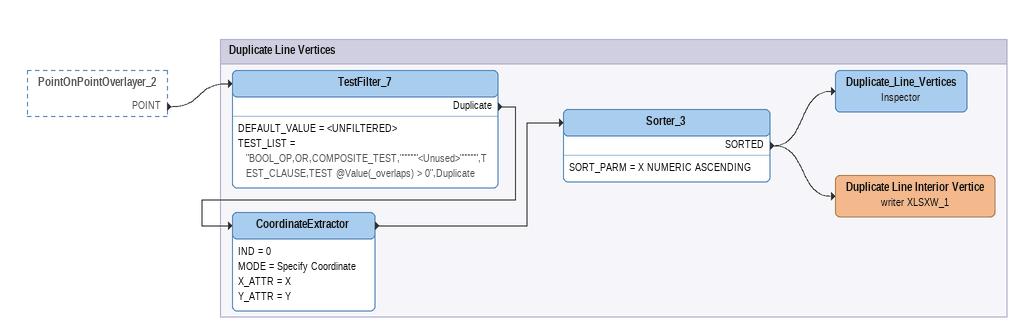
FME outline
PointOnPointOverlayer_2 [outside]
    POINT -> TestFilter_7

Bookmark: Duplicate Line Vertices
TestFilter_7
    DEFAULT_VALUE = <UNFILTERED>
    TEST_LIST = "BOOL_OP,OR,COMPOSITE_TEST,""""""<Unused>"""""",TEST_CLAUSE,TEST @Value(_overlaps) > 0",Duplicate
    Duplicate -> CoordinateExtractor
CoordinateExtractor
    IND = 0
    MODE = Specify Coordinate
    X_ATTR = X
    Y_ATTR = Y
    -> Sorter_3
Sorter_3
    SORT_PARM = X NUMERIC ASCENDING
    SORTED -> Duplicate Line Interior Vertice (writer XLSXW_1)
    SORTED -> Duplicate_Line_Vertices
Duplicate_Line_Vertices: Inspector
Duplicate Line Interior Vertice (writer XLSXW_1)
